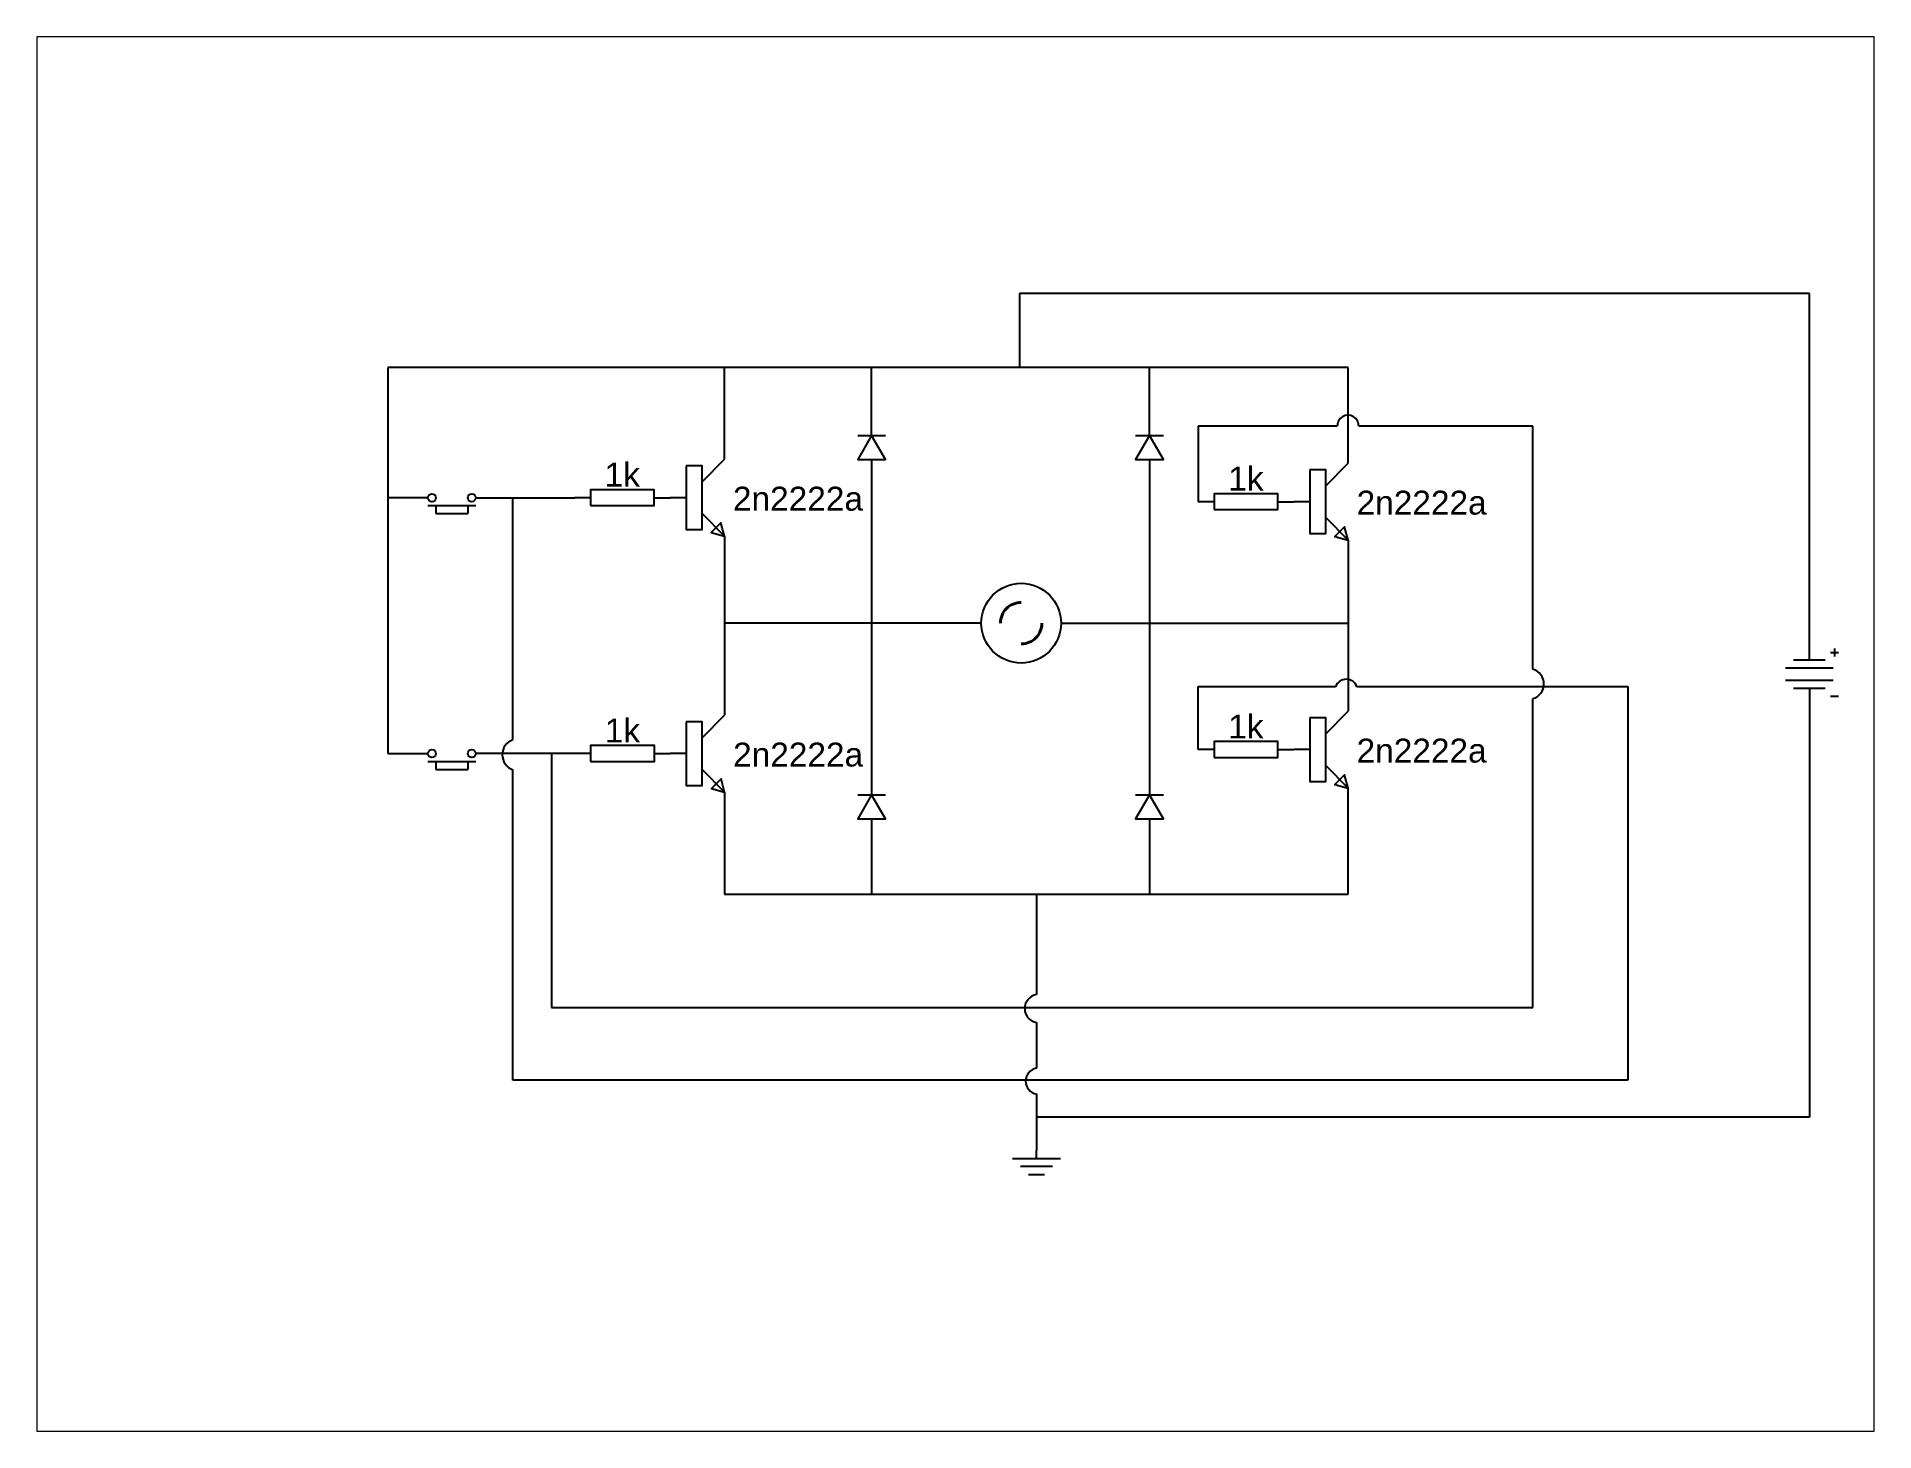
# Paper-space layout 'Presentación1' of a CAD drawing. Header units: millimetres. Extents: x 26 to 231, y 20 to 176.
# The model-space entities are those that its viewports show. They can reach past a viewport. Long polylines and large blocks are cut down to what shows.
import ezdxf

# ---------------------------------------------------------------- set-up
doc = ezdxf.new("R2010")
doc.units = ezdxf.units.MM
doc.linetypes.add('ACAD_ISO03W100', pattern=[30, 12, -18])
doc.layers.add('01', color=7, linetype='Continuous')
doc.layers.add('Capa1', color=7, linetype='ACAD_ISO03W100', lineweight=40)
doc.styles.get("Standard").update_dxf_attribs({"font": 'arial.ttf'})

# ---------------------------------------------------------------- blocks, each defined once
blk = doc.blocks.new('*U31')
for p, q in [((-5, 0), (-6, 0)), ((-1, 0), (0, 0))]:
    blk.add_line(p, q)
blk.add_lwpolyline([(-5, -0.5), (-1, -0.5), (-1, 0.5), (-5, 0.5)], close=True)
at = {"insert": (-4.11, 2.2), "char_height": 1.5, "attachment_point": 1}
blk.add_mtext_dynamic_manual_height_columns('1k', width=5.071, gutter_width=12.5, heights=[2.26], dxfattribs=at)
blk = doc.blocks.new('Trans')
for p, q in [((2, 1), (3.41, 2.41)), ((1, 0), (0, 0)), ((2, -1), (3.41, -2.41))]:
    blk.add_line(p, q)
for points in [[(1, 2), (1, -2), (2, -2), (2, 2)], [(3.41, -2.41), (3.19, -1.58), (2.58, -2.19)]]:
    blk.add_lwpolyline(points, close=True)
at = {"insert": (3.94, 0.69), "char_height": 1.5, "attachment_point": 1}
blk.add_mtext_dynamic_manual_height_columns('2n2222a', width=3.4645, gutter_width=12.5, heights=[0.577], dxfattribs=at)
blk = doc.blocks.new('tierra')
at = {"layer": '01'}
for p, q in [((0, -0.5), (0, 0)), ((-1.5, -0.5), (1.5, -0.5)), ((1, -1), (-1, -1)), ((-0.5, -1.5), (0.5, -1.5))]:
    blk.add_line(p, q, dxfattribs=at)
blk = doc.blocks.new('pulsador')
at = {"layer": '01'}
for p, q in [((0, -0.5), (3, -0.5)), ((0.5, -0.5), (0.5, -1)), ((0.5, -1), (2.5, -1)), ((2.5, -0.5), (2.5, -1))]:
    blk.add_line(p, q, dxfattribs=at)
for centre in [(0.25, 0), (2.75, 0)]:
    blk.add_circle(centre, 0.25, dxfattribs=at)
blk = doc.blocks.new('motor')
blk.add_circle((-2.5, 0), 2.5)
at = {"layer": 'Capa1'}
for start, end in [(90, 180), (270, 0)]:
    blk.add_arc((-2.5, 0), 1.3, start, end, dxfattribs=at)
blk = doc.blocks.new('diodo')
for p, q in [((-0.87, 2.5), (0.87, 2.5)), ((0, 1), (0, 0))]:
    blk.add_line(p, q)
blk.add_lwpolyline([(0, 2.5), (-0.87, 1), (0.87, 1)], close=True)
blk = doc.blocks.new('fuente')
at = {"layer": '01'}
for p, q in [((0, -0.5), (0, 0)), ((1.58, 0.24), (1.58, -0.26)), ((1.33, -0.01), (1.83, -0.01)), ((0, -2.25), (0, -2.75)), ((1.33, -2.75), (1.83, -2.75))]:
    blk.add_line(p, q, dxfattribs=at)
for points in [[(1.5, -1), (-1.5, -1)], [(1, -0.5), (-1, -0.5)], [(-1.5, -1.75), (1.5, -1.75)], [(-1, -2.25), (1, -2.25)]]:
    blk.add_lwpolyline(points, dxfattribs=at)

msp = doc.modelspace()

# ---------------------------------------------------------------- linework, layer by layer
at = {"layer": '01'}
for p, q in [((2381.57, 2269.07), (2332.02, 2269.07)), ((2332.02, 2269.07), (2332.02, 2264.44)), ((2381.57, 2246.58), (2381.57, 2269.07)), ((2352.65, 2264.44), (2292.41, 2264.44)), ((2292.41, 2264.44), (2292.41, 2240.22)), ((2313.53, 2258.69), (2313.53, 2264.44)), ((2322.75, 2260.16), (2322.75, 2264.44)), ((2340.18, 2260.16), (2340.18, 2264.44)), ((2352.65, 2258.44), (2352.65, 2264.44)), ((2343.23, 2260.75), (2343.23, 2256.02)), ((2351.96, 2260.75), (2343.23, 2260.75)), ((2364.23, 2260.75), (2353.3, 2260.75)), ((2364.23, 2245.51), (2364.23, 2260.75)), ((2322.75, 2257.66), (2322.75, 2237.63)), ((2340.18, 2257.66), (2340.18, 2237.63)), ((2294.92, 2256.27), (2292.41, 2256.27)), ((2297.92, 2256.27), (2304.11, 2256.27)), ((2300.25, 2241.1), (2300.25, 2256.27)), ((2313.53, 2253.86), (2313.53, 2242.64)), ((2352.65, 2253.61), (2352.65, 2242.89)), ((2329.63, 2248.4), (2313.53, 2248.4)), ((2334.63, 2248.4), (2352.65, 2248.4)), ((2343.23, 2240.47), (2343.23, 2244.42)), ((2343.23, 2244.42), (2351.84, 2244.42)), ((2353.19, 2244.42), (2370.18, 2244.42)), ((2370.18, 2244.42), (2370.18, 2219.74)), ((2364.23, 2224.3), (2364.23, 2243.66)), ((2381.57, 2243.83), (2381.57, 2217.43)), ((2292.41, 2240.22), (2294.92, 2240.22)), ((2304.12, 2240.22), (2297.92, 2240.22)), ((2302.66, 2240.22), (2302.66, 2224.3)), ((2300.25, 2219.74), (2300.25, 2239.21)), ((2313.53, 2237.81), (2313.53, 2231.4)), ((2352.65, 2231.4), (2352.65, 2238.06)), ((2322.75, 2235.13), (2322.75, 2231.4)), ((2340.18, 2235.63), (2340.18, 2231.4)), ((2313.53, 2231.4), (2352.65, 2231.4)), ((2333.09, 2231.4), (2333.09, 2225.11)), ((2302.66, 2224.3), (2357.89, 2224.3)), ((2357.89, 2224.3), (2364.23, 2224.3)), ((2333.09, 2223.36), (2333.09, 2220.49)), ((2370.18, 2219.74), (2300.25, 2219.74)), ((2333.09, 2218.88), (2333.09, 2215.32)), ((2381.57, 2217.43), (2333.09, 2217.43))]:
    msp.add_line(p, q, dxfattribs=at)
for centre, radius, start, end in [((2352.63, 2260.77), 0.671, 358.4604, 181.5396), ((2363.96, 2244.59), 0.961, 286.3399, 73.6601), ((2352.52, 2244.17), 0.717, 20.0874, 159.9126), ((2300.58, 2240.15), 0.999, 109.1751, 250.8249), ((2333.24, 2224.23), 0.887, 99.4955, 260.5045), ((2333.22, 2219.68), 0.814, 98.8662, 261.1338)]:
    msp.add_arc(centre, radius, start, end, dxfattribs=at)

# ---------------------------------------------------------------- block references
for name, p in [('diodo', (2322.75, 2257.66)), ('diodo', (2340.18, 2257.66)), ('*U31', (2310.11, 2256.27)), ('Trans', (2310.11, 2256.27)), ('*U31', (2349.23, 2256.02)), ('Trans', (2349.23, 2256.02)), ('pulsador', (2294.92, 2256.27)), ('motor', (2334.63, 2248.4)), ('fuente', (2381.57, 2246.58)), ('*U31', (2310.12, 2240.22)), ('Trans', (2310.12, 2240.22)), ('*U31', (2349.23, 2240.47)), ('Trans', (2349.23, 2240.47)), ('pulsador', (2294.92, 2240.22)), ('diodo', (2322.75, 2235.13)), ('diodo', (2340.18, 2235.13)), ('tierra', (2333.09, 2215.32))]:
    msp.add_blockref(name, p, dxfattribs=at)

psp = doc.layouts.new('Presentación1')

# ---------------------------------------------------------------- viewports
at = {"layer": '01'}
psp.add_viewport(center=(128.5, 97.5), size=(205.6, 156), view_center_point=(2328.01, 2241.45), view_height=87.4542, dxfattribs=at)

doc.saveas('drawing.dxf')
